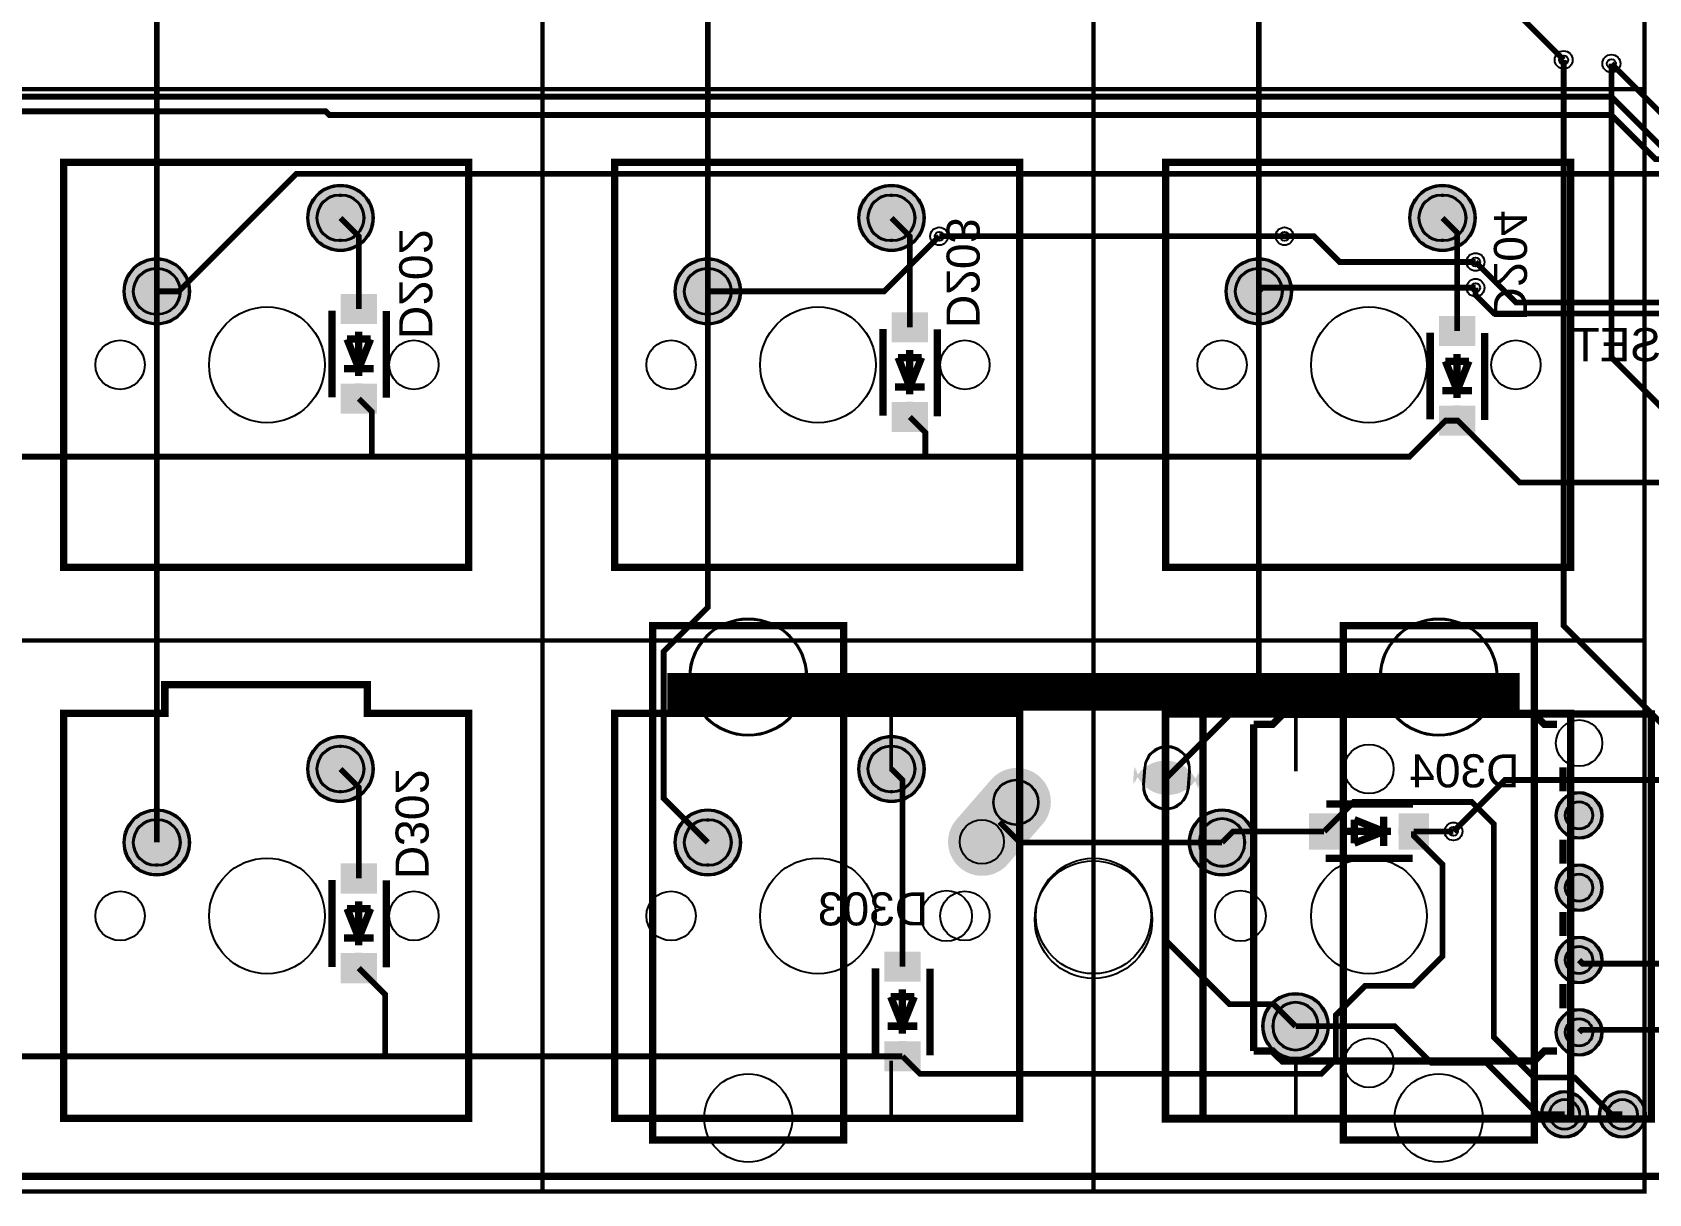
# Model space of a CAD drawing. Header units: millimetres. Extents: x 4 to 247, y 4 to 83.
# Drawn here: x 43.4 to 99.3, y 3.9 to 44 of the extents above; entities that cross this region are included whole.
import ezdxf

# ---------------------------------------------------------------- set-up
doc = ezdxf.new("R2010")
doc.units = ezdxf.units.MM
for name, color, linetype, true_color in [('BoardOutLine', 7, 'Continuous', 0xff00ff), ('BottomLayer', 7, 'Continuous', 0x0000ff), ('BottomPasteMaskLayer', 7, 'Continuous', 0x800000), ('BottomSilkLayer', 7, 'Continuous', 0x66cc33), ('BottomSolderMaskLayer', 7, 'Continuous', 0xaa00ff), ('Document', 7, 'Continuous', 0xffffff), ('Hole', 7, 'Continuous', 0x222222), ('Multi-Layer', 7, 'Continuous', 0xc0c0c0), ('TopLayer', 7, 'Continuous', 0xff0000), ('TopSilkLayer', 7, 'Continuous', 0xffcc00), ('TopSolderMaskLayer', 7, 'Continuous', 0x800080)]:
    doc.layers.add(name, color=color, linetype=linetype, true_color=true_color)
doc.styles.get("Standard").update_dxf_attribs({"font": 'arial.ttf'})

msp = doc.modelspace()

# ---------------------------------------------------------------- hatches: boundary and pattern name
at = {"layer": 'BottomLayer'}
for points in [[(55.337, 33.943), (55.337, 34.943), (54.137, 34.943), (54.137, 33.943)], [(74.387, 33.308), (74.387, 34.308), (73.187, 34.308), (73.187, 33.308)], [(93.31, 33.181), (93.31, 34.181), (92.11, 34.181), (92.11, 33.181)], [(55.337, 30.843), (55.337, 31.843), (54.137, 31.843), (54.137, 30.843)], [(74.387, 30.208), (74.387, 31.208), (73.187, 31.208), (73.187, 30.208)], [(93.31, 30.081), (93.31, 31.081), (92.11, 31.081), (92.11, 30.081)], [(88.612, 16.983), (87.612, 16.983), (87.612, 15.783), (88.612, 15.783)], [(91.712, 16.983), (90.712, 16.983), (90.712, 15.783), (91.712, 15.783)], [(55.337, 14.258), (55.337, 15.258), (54.137, 15.258), (54.137, 14.258)], [(55.337, 11.158), (55.337, 12.158), (54.137, 12.158), (54.137, 11.158)], [(74.133, 11.21), (74.133, 12.21), (72.933, 12.21), (72.933, 11.21)], [(74.133, 8.11), (74.133, 9.11), (72.933, 9.11), (72.933, 8.11)]]:
    msp.add_hatch(color=256, dxfattribs=at).paths.add_polyline_path(points)
at = {"layer": 'BottomPasteMaskLayer'}
for points in [[(55.337, 33.943), (55.337, 34.943), (54.137, 34.943), (54.137, 33.943)], [(74.387, 33.308), (74.387, 34.308), (73.187, 34.308), (73.187, 33.308)], [(93.31, 33.181), (93.31, 34.181), (92.11, 34.181), (92.11, 33.181)], [(55.337, 30.843), (55.337, 31.843), (54.137, 31.843), (54.137, 30.843)], [(74.387, 30.208), (74.387, 31.208), (73.187, 31.208), (73.187, 30.208)], [(93.31, 30.081), (93.31, 31.081), (92.11, 31.081), (92.11, 30.081)], [(88.612, 16.983), (87.612, 16.983), (87.612, 15.783), (88.612, 15.783)], [(91.712, 16.983), (90.712, 16.983), (90.712, 15.783), (91.712, 15.783)], [(55.337, 14.258), (55.337, 15.258), (54.137, 15.258), (54.137, 14.258)], [(55.337, 11.158), (55.337, 12.158), (54.137, 12.158), (54.137, 11.158)], [(74.133, 11.21), (74.133, 12.21), (72.933, 12.21), (72.933, 11.21)], [(74.133, 8.11), (74.133, 9.11), (72.933, 9.11), (72.933, 8.11)]]:
    msp.add_hatch(color=256, dxfattribs=at).paths.add_polyline_path(points)
at = {"layer": 'BottomSolderMaskLayer'}
for points in [[(52.951, 37.592, 1), (55.253, 37.592, 1)], [(72.001, 37.592, 1), (74.303, 37.592, 1)], [(91.051, 37.592, 1), (93.353, 37.592, 1)], [(46.601, 35.052, 1), (48.903, 35.052, 1)], [(65.651, 35.052, 1), (67.953, 35.052, 1)], [(84.701, 35.052, 1), (87.003, 35.052, 1)], [(55.368, 33.922), (55.368, 34.964), (54.107, 34.964), (54.107, 33.922)], [(74.418, 33.287), (74.418, 34.329), (73.157, 34.329), (73.157, 33.287)], [(93.341, 33.16), (93.341, 34.202), (92.08, 34.202), (92.08, 33.16)], [(55.368, 30.822), (55.368, 31.864), (54.107, 31.864), (54.107, 30.822)], [(74.418, 30.187), (74.418, 31.229), (73.157, 31.229), (73.157, 30.187)], [(93.341, 30.06), (93.341, 31.102), (92.08, 31.102), (92.08, 30.06)], [(52.951, 18.542, 1), (55.253, 18.542, 1)], [(72.001, 18.542, 1), (74.303, 18.542, 1)], [(76.294, 14.849), (76.236, 14.85), (76.177, 14.853), (76.119, 14.86), (76.061, 14.87), (76.004, 14.883), (75.947, 14.898), (75.891, 14.916), (75.837, 14.937), (75.783, 14.961), (75.731, 14.987), (75.68, 15.016), (75.63, 15.048), (75.582, 15.082), (75.536, 15.118), (75.492, 15.156), (75.449, 15.197), (75.409, 15.239), (75.371, 15.284), (75.335, 15.33), (75.302, 15.379), (75.271, 15.428), (75.243, 15.48), (75.217, 15.532), (75.193, 15.586), (75.173, 15.641), (75.155, 15.697), (75.14, 15.753), (75.128, 15.811), (75.119, 15.869), (75.113, 15.927), (75.11, 15.985), (75.109, 16.044), (75.112, 16.103), (75.117, 16.161), (75.125, 16.219), (75.136, 16.276), (75.151, 16.333), (75.167, 16.389), (75.187, 16.445), (75.209, 16.499), (75.234, 16.552), (75.262, 16.603), (75.292, 16.654), (75.325, 16.702), (75.36, 16.749), (75.398, 16.794), (76.598, 18.174), (76.638, 18.217), (76.68, 18.258), (76.723, 18.297), (76.769, 18.334), (76.816, 18.369), (76.865, 18.401), (76.916, 18.431), (76.968, 18.458), (77.021, 18.482), (77.076, 18.504), (77.131, 18.523), (77.187, 18.539), (77.245, 18.553), (77.302, 18.564), (77.36, 18.571), (77.419, 18.576), (77.478, 18.578), (77.536, 18.577), (77.595, 18.573), (77.653, 18.566), (77.711, 18.556), (77.768, 18.544), (77.825, 18.528), (77.88, 18.51), (77.935, 18.489), (77.989, 18.465), (78.041, 18.439), (78.092, 18.41), (78.142, 18.379), (78.19, 18.345), (78.236, 18.309), (78.28, 18.27), (78.322, 18.23), (78.363, 18.187), (78.401, 18.142), (78.437, 18.096), (78.47, 18.048), (78.501, 17.998), (78.529, 17.947), (78.555, 17.894), (78.578, 17.84), (78.599, 17.786), (78.617, 17.73), (78.631, 17.673), (78.644, 17.616), (78.653, 17.558), (78.659, 17.5), (78.662, 17.441), (78.663, 17.382), (78.66, 17.324), (78.655, 17.266), (78.647, 17.208), (78.635, 17.15), (78.621, 17.093), (78.604, 17.037), (78.585, 16.982), (78.562, 16.928), (78.537, 16.875), (78.51, 16.823), (78.479, 16.773), (78.447, 16.724), (78.412, 16.677), (78.374, 16.632), (77.174, 15.253), (77.134, 15.209), (77.092, 15.168), (77.049, 15.129), (77.003, 15.092), (76.956, 15.058), (76.907, 15.025), (76.856, 14.996), (76.804, 14.969), (76.751, 14.944), (76.696, 14.922), (76.641, 14.903), (76.584, 14.887), (76.527, 14.874), (76.47, 14.863), (76.411, 14.855), (76.353, 14.85)], [(83.823, 18.461, -0.785398), (81.543, 18.621), (81.501, 18.013, -0.785398), (83.781, 17.854)], [(96.111, 16.939, 1), (97.737, 16.939, 1)], [(46.601, 16.002, 1), (48.903, 16.002, 1)], [(65.651, 16.002, 1), (67.953, 16.002, 1)], [(75.514, 16.027, 1), (77.038, 16.027, 1)], [(83.431, 16.002, 1), (85.733, 16.002, 1)], [(88.638, 17.008), (87.587, 17.008), (87.587, 15.758), (88.638, 15.758)], [(91.737, 17.008), (90.687, 17.008), (90.687, 15.758), (91.737, 15.758)], [(55.368, 14.237), (55.368, 15.279), (54.107, 15.279), (54.107, 14.237)], [(96.111, 14.439, 1), (97.737, 14.439, 1)], [(96.111, 11.939, 1), (97.737, 11.939, 1)], [(55.368, 11.137), (55.368, 12.179), (54.107, 12.179), (54.107, 11.137)], [(74.164, 11.189), (74.164, 12.231), (72.903, 12.231), (72.903, 11.189)], [(85.971, 9.652, 1), (88.273, 9.652, 1)], [(96.111, 9.439, 1), (97.737, 9.439, 1)], [(74.164, 8.089), (74.164, 9.131), (72.903, 9.131), (72.903, 8.089)], [(95.611, 6.604, 1), (97.237, 6.604, 1)], [(97.611, 6.604, 1), (99.237, 6.604, 1)]]:
    msp.add_hatch(color=256, dxfattribs=at).paths.add_polyline_path(points)
at = {"layer": 'Document'}
for points in [[(54.864, 34.036), (54.864, 34.925), (54.61, 34.925), (54.61, 34.036)], [(54.301, 34.364), (55.19, 34.364), (55.19, 34.618), (54.301, 34.618)], [(73.914, 33.401), (73.914, 34.29), (73.66, 34.29), (73.66, 33.401)], [(92.837, 33.274), (92.837, 34.163), (92.583, 34.163), (92.583, 33.274)], [(73.351, 33.729), (74.24, 33.729), (74.24, 33.983), (73.351, 33.983)], [(92.274, 33.602), (93.163, 33.602), (93.163, 33.856), (92.274, 33.856)], [(54.864, 30.988), (54.864, 31.877), (54.61, 31.877), (54.61, 30.988)], [(73.914, 30.353), (73.914, 31.242), (73.66, 31.242), (73.66, 30.353)], [(92.837, 30.226), (92.837, 31.115), (92.583, 31.115), (92.583, 30.226)], [(88.191, 15.947), (88.191, 16.836), (87.937, 16.836), (87.937, 15.947)], [(88.519, 16.51), (87.63, 16.51), (87.63, 16.256), (88.519, 16.256)], [(91.567, 16.51), (90.678, 16.51), (90.678, 16.256), (91.567, 16.256)], [(54.864, 14.351), (54.864, 15.24), (54.61, 15.24), (54.61, 14.351)], [(54.301, 14.679), (55.19, 14.679), (55.19, 14.933), (54.301, 14.933)], [(54.864, 11.303), (54.864, 12.192), (54.61, 12.192), (54.61, 11.303)], [(73.097, 11.631), (73.986, 11.631), (73.986, 11.885), (73.097, 11.885)], [(73.66, 11.303), (73.66, 12.192), (73.406, 12.192), (73.406, 11.303)], [(73.66, 8.255), (73.66, 9.144), (73.406, 9.144), (73.406, 8.255)]]:
    msp.add_hatch(color=256, dxfattribs=at).paths.add_polyline_path(points)
at = {"layer": 'Multi-Layer'}
for points in [[(53.002, 37.592, 1), (55.202, 37.592, 1)], [(72.052, 37.592, 1), (74.252, 37.592, 1)], [(91.102, 37.592, 1), (93.302, 37.592, 1)], [(46.652, 35.052, 1), (48.852, 35.052, 1)], [(65.702, 35.052, 1), (67.902, 35.052, 1)], [(84.752, 35.052, 1), (86.952, 35.052, 1)], [(53.002, 18.542, 1), (55.202, 18.542, 1)], [(72.052, 18.542, 1), (74.252, 18.542, 1)], [(76.311, 14.899), (76.254, 14.9), (76.197, 14.904), (76.141, 14.911), (76.085, 14.92), (76.029, 14.933), (75.974, 14.948), (75.92, 14.965), (75.867, 14.986), (75.814, 15.009), (75.764, 15.034), (75.714, 15.063), (75.666, 15.093), (75.619, 15.126), (75.575, 15.161), (75.532, 15.199), (75.49, 15.238), (75.451, 15.28), (75.414, 15.323), (75.38, 15.368), (75.347, 15.415), (75.317, 15.463), (75.29, 15.513), (75.264, 15.564), (75.242, 15.617), (75.222, 15.67), (75.205, 15.724), (75.19, 15.78), (75.179, 15.835), (75.17, 15.892), (75.164, 15.948), (75.16, 16.005), (75.16, 16.062), (75.162, 16.119), (75.168, 16.176), (75.176, 16.232), (75.186, 16.288), (75.2, 16.344), (75.217, 16.398), (75.236, 16.452), (75.257, 16.505), (75.282, 16.556), (75.309, 16.606), (75.338, 16.655), (75.37, 16.703), (75.404, 16.748), (75.44, 16.792), (76.607, 18.134), (76.645, 18.176), (76.685, 18.216), (76.728, 18.254), (76.772, 18.29), (76.818, 18.324), (76.866, 18.355), (76.915, 18.384), (76.966, 18.41), (77.017, 18.434), (77.07, 18.455), (77.124, 18.474), (77.179, 18.49), (77.234, 18.503), (77.29, 18.513), (77.347, 18.521), (77.404, 18.525), (77.461, 18.527), (77.518, 18.526), (77.574, 18.522), (77.631, 18.516), (77.687, 18.506), (77.743, 18.494), (77.798, 18.479), (77.852, 18.461), (77.905, 18.441), (77.957, 18.418), (78.008, 18.392), (78.058, 18.364), (78.106, 18.333), (78.152, 18.3), (78.197, 18.265), (78.24, 18.228), (78.281, 18.188), (78.32, 18.147), (78.357, 18.104), (78.392, 18.058), (78.425, 18.011), (78.455, 17.963), (78.482, 17.913), (78.507, 17.862), (78.53, 17.81), (78.55, 17.756), (78.567, 17.702), (78.582, 17.647), (78.593, 17.591), (78.602, 17.535), (78.608, 17.478), (78.612, 17.421), (78.612, 17.364), (78.61, 17.307), (78.604, 17.251), (78.596, 17.194), (78.585, 17.138), (78.572, 17.083), (78.555, 17.028), (78.536, 16.975), (78.515, 16.922), (78.49, 16.87), (78.463, 16.82), (78.434, 16.771), (78.402, 16.724), (78.368, 16.678), (78.332, 16.634), (77.165, 15.292), (77.127, 15.25), (77.086, 15.21), (77.044, 15.172), (77, 15.136), (76.954, 15.103), (76.906, 15.071), (76.857, 15.043), (76.806, 15.016), (76.755, 14.992), (76.702, 14.971), (76.648, 14.953), (76.593, 14.937), (76.538, 14.924), (76.482, 14.913), (76.425, 14.906), (76.368, 14.901)], [(83.772, 18.451, -0.785398), (81.593, 18.604), (81.552, 18.023, -0.785398), (83.731, 17.871)], [(96.162, 16.939, 1), (97.686, 16.939, 1)], [(46.652, 16.002, 1), (48.852, 16.002, 1)], [(65.702, 16.002, 1), (67.902, 16.002, 1)], [(75.514, 16.027, 1), (77.038, 16.027, 1)], [(83.482, 16.002, 1), (85.682, 16.002, 1)], [(96.162, 14.439, 1), (97.686, 14.439, 1)], [(96.162, 11.939, 1), (97.686, 11.939, 1)], [(86.022, 9.652, 1), (88.222, 9.652, 1)], [(96.162, 9.439, 1), (97.686, 9.439, 1)], [(95.662, 6.604, 1), (97.186, 6.604, 1)], [(97.662, 6.604, 1), (99.186, 6.604, 1)]]:
    msp.add_hatch(color=256, dxfattribs=at).paths.add_polyline_path(points)
at = {"layer": 'TopSolderMaskLayer'}
for points in [[(52.951, 37.592, 1), (55.253, 37.592, 1)], [(72.001, 37.592, 1), (74.303, 37.592, 1)], [(91.051, 37.592, 1), (93.353, 37.592, 1)], [(46.601, 35.052, 1), (48.903, 35.052, 1)], [(65.651, 35.052, 1), (67.953, 35.052, 1)], [(84.701, 35.052, 1), (87.003, 35.052, 1)], [(52.951, 18.542, 1), (55.253, 18.542, 1)], [(72.001, 18.542, 1), (74.303, 18.542, 1)], [(76.294, 14.849), (76.236, 14.85), (76.177, 14.853), (76.119, 14.86), (76.061, 14.87), (76.004, 14.883), (75.947, 14.898), (75.891, 14.916), (75.837, 14.937), (75.783, 14.961), (75.731, 14.987), (75.68, 15.016), (75.63, 15.048), (75.582, 15.082), (75.536, 15.118), (75.492, 15.156), (75.449, 15.197), (75.409, 15.239), (75.371, 15.284), (75.335, 15.33), (75.302, 15.379), (75.271, 15.428), (75.243, 15.48), (75.217, 15.532), (75.193, 15.586), (75.173, 15.641), (75.155, 15.697), (75.14, 15.753), (75.128, 15.811), (75.119, 15.869), (75.113, 15.927), (75.11, 15.985), (75.109, 16.044), (75.112, 16.103), (75.117, 16.161), (75.125, 16.219), (75.136, 16.276), (75.151, 16.333), (75.167, 16.389), (75.187, 16.445), (75.209, 16.499), (75.234, 16.552), (75.262, 16.603), (75.292, 16.654), (75.325, 16.702), (75.36, 16.749), (75.398, 16.794), (76.598, 18.174), (76.638, 18.217), (76.68, 18.258), (76.723, 18.297), (76.769, 18.334), (76.816, 18.369), (76.865, 18.401), (76.916, 18.431), (76.968, 18.458), (77.021, 18.482), (77.076, 18.504), (77.131, 18.523), (77.187, 18.539), (77.245, 18.553), (77.302, 18.564), (77.36, 18.571), (77.419, 18.576), (77.478, 18.578), (77.536, 18.577), (77.595, 18.573), (77.653, 18.566), (77.711, 18.556), (77.768, 18.544), (77.825, 18.528), (77.88, 18.51), (77.935, 18.489), (77.989, 18.465), (78.041, 18.439), (78.092, 18.41), (78.142, 18.379), (78.19, 18.345), (78.236, 18.309), (78.28, 18.27), (78.322, 18.23), (78.363, 18.187), (78.401, 18.142), (78.437, 18.096), (78.47, 18.048), (78.501, 17.998), (78.529, 17.947), (78.555, 17.894), (78.578, 17.84), (78.599, 17.786), (78.617, 17.73), (78.631, 17.673), (78.644, 17.616), (78.653, 17.558), (78.659, 17.5), (78.662, 17.441), (78.663, 17.382), (78.66, 17.324), (78.655, 17.266), (78.647, 17.208), (78.635, 17.15), (78.621, 17.093), (78.604, 17.037), (78.585, 16.982), (78.562, 16.928), (78.537, 16.875), (78.51, 16.823), (78.479, 16.773), (78.447, 16.724), (78.412, 16.677), (78.374, 16.632), (77.174, 15.253), (77.134, 15.209), (77.092, 15.168), (77.049, 15.129), (77.003, 15.092), (76.956, 15.058), (76.907, 15.025), (76.856, 14.996), (76.804, 14.969), (76.751, 14.944), (76.696, 14.922), (76.641, 14.903), (76.584, 14.887), (76.527, 14.874), (76.47, 14.863), (76.411, 14.855), (76.353, 14.85)], [(83.823, 18.461, -0.785398), (81.543, 18.621), (81.501, 18.013, -0.785398), (83.781, 17.854)], [(96.111, 16.939, 1), (97.737, 16.939, 1)], [(46.601, 16.002, 1), (48.903, 16.002, 1)], [(65.651, 16.002, 1), (67.953, 16.002, 1)], [(75.514, 16.027, 1), (77.038, 16.027, 1)], [(83.431, 16.002, 1), (85.733, 16.002, 1)], [(96.111, 14.439, 1), (97.737, 14.439, 1)], [(96.111, 11.939, 1), (97.737, 11.939, 1)], [(85.971, 9.652, 1), (88.273, 9.652, 1)], [(96.111, 9.439, 1), (97.737, 9.439, 1)], [(95.611, 6.604, 1), (97.237, 6.604, 1)], [(97.611, 6.604, 1), (99.237, 6.604, 1)]]:
    msp.add_hatch(color=256, dxfattribs=at).paths.add_polyline_path(points)

# ---------------------------------------------------------------- linework, layer by layer
at = {"layer": 'BoardOutLine', "const_width": 0.254}
msp.add_lwpolyline([(4.93, 4.462), (245.768, 4.462)], dxfattribs=at)
at = {"layer": 'BottomLayer', "const_width": 0.2}
for points in [[(92.71, 50.139), (92.71, 46.736), (96.393, 43.053)], [(98.044, 42.926), (99.81, 41.16), (100.197, 41.16)], [(121.671, 38.555), (118.418, 38.555), (118.11, 38.862), (111.252, 38.862), (110.109, 40.005), (99.822, 40.005), (98.044, 41.783), (16.256, 41.783), (9.652, 35.179), (9.652, 35.052)], [(121.671, 38.153), (118.311, 38.153), (117.983, 38.481), (111.125, 38.481), (109.982, 39.624), (99.568, 39.624), (98.044, 41.148), (53.721, 41.148), (53.594, 41.275), (32.131, 41.275), (28.702, 37.846)], [(121.672, 37.754), (118.202, 37.754), (117.856, 38.1), (110.998, 38.1), (109.982, 39.116), (52.578, 39.116), (48.514, 35.052), (47.752, 35.052)], [(54.102, 37.592), (54.737, 36.957), (54.737, 34.443)], [(73.152, 37.592), (73.787, 36.957), (73.787, 33.808)], [(92.202, 37.592), (92.71, 37.084), (92.71, 33.681)], [(86.741, 36.957), (74.803, 36.957)], [(121.671, 36.955), (118.616, 36.955), (117.348, 35.687), (111.506, 35.687), (110.49, 34.671), (94.742, 34.671), (93.345, 36.068)], [(121.671, 36.553), (118.722, 36.553), (117.475, 35.306), (111.633, 35.306), (110.617, 34.29), (93.98, 34.29), (93.345, 34.925), (93.345, 35.179)], [(54.737, 31.343), (55.187, 30.893), (55.187, 29.337)], [(16.51, 30.962), (18.135, 29.337), (91.059, 29.337), (92.303, 30.581), (92.71, 30.581)], [(73.787, 30.708), (74.322, 30.174), (74.322, 29.337)], [(92.71, 30.582), (92.736, 30.582), (94.869, 28.448), (120.396, 28.448), (124.968, 23.876), (131.318, 23.876), (132.461, 22.733), (134.62, 22.733), (136.017, 24.13), (138.557, 24.13)], [(54.102, 18.542), (54.737, 17.907), (54.737, 14.758)], [(73.152, 18.542), (73.533, 18.161), (73.533, 11.71)], [(88.113, 16.383), (89.129, 17.399), (93.218, 17.399), (93.98, 16.637), (93.98, 9.271), (95.377, 7.874), (96.774, 7.874), (98.044, 6.604), (98.425, 6.604)], [(84.582, 16.002), (77.597, 16.002), (76.886, 16.713)], [(73.533, 8.61), (74.142, 8.001), (88.011, 8.001), (88.519, 8.509), (88.519, 10.033), (89.535, 11.049), (91.186, 11.049), (92.202, 12.065), (92.202, 15.24), (91.212, 16.23), (91.212, 16.383)], [(84.582, 16.002), (84.963, 16.383), (88.112, 16.383)], [(91.212, 16.383), (92.583, 16.383)], [(16.51, 11.912), (19.812, 8.61), (73.533, 8.61)], [(54.737, 11.658), (55.649, 10.746), (55.649, 8.61)]]:
    msp.add_lwpolyline(points, dxfattribs=at)
at = {"layer": 'BottomSilkLayer', "const_width": 0.254}
for points in [[(53.804, 31.386), (53.804, 34.386)], [(55.684, 31.373), (55.684, 34.373)], [(54.737, 32.131), (54.737, 33.655)], [(72.854, 30.751), (72.854, 33.751)], [(74.734, 30.738), (74.734, 33.738)], [(91.777, 30.624), (91.777, 33.624)], [(93.657, 30.611), (93.657, 33.611)], [(54.331, 33.401), (54.737, 32.385)], [(55.144, 33.401), (54.331, 33.401)], [(54.737, 32.385), (55.144, 33.401)], [(73.787, 31.496), (73.787, 33.02)], [(92.71, 31.369), (92.71, 32.893)], [(55.245, 32.385), (54.229, 32.385)], [(73.381, 32.766), (73.787, 31.75)], [(74.194, 32.766), (73.381, 32.766)], [(73.787, 31.75), (74.194, 32.766)], [(92.304, 32.639), (92.71, 31.623)], [(93.117, 32.639), (92.304, 32.639)], [(92.71, 31.623), (93.117, 32.639)], [(74.295, 31.75), (73.279, 31.75)], [(93.218, 31.623), (92.202, 31.623)], [(91.182, 17.33), (88.182, 17.33)], [(89.154, 16.789), (89.154, 15.977)], [(90.17, 16.383), (89.154, 16.789)], [(90.17, 16.891), (90.17, 15.875)], [(90.424, 16.383), (88.9, 16.383)], [(89.154, 15.977), (90.17, 16.383)], [(91.169, 15.45), (88.169, 15.45)], [(53.804, 11.701), (53.804, 14.701)], [(55.684, 11.688), (55.684, 14.688)], [(54.737, 12.446), (54.737, 13.97)], [(54.331, 13.716), (54.737, 12.7)], [(55.144, 13.716), (54.331, 13.716)], [(54.737, 12.7), (55.144, 13.716)], [(55.245, 12.7), (54.229, 12.7)], [(72.6, 8.653), (72.6, 11.653)], [(74.48, 8.64), (74.48, 11.64)], [(73.127, 10.668), (73.533, 9.652)], [(73.94, 10.668), (73.127, 10.668)], [(73.533, 9.398), (73.533, 10.922)], [(73.533, 9.652), (73.94, 10.668)], [(74.041, 9.652), (73.025, 9.652)]]:
    msp.add_lwpolyline(points, dxfattribs=at)
at = {"layer": 'BottomSolderMaskLayer'}
for points in [[(54.062, 38.39), (54.142, 38.39)], [(73.112, 38.39), (73.192, 38.39)], [(92.162, 38.39), (92.242, 38.39)], [(54.062, 36.794), (54.142, 36.794)], [(73.112, 36.794), (73.192, 36.794)], [(92.162, 36.794), (92.242, 36.794)], [(47.712, 35.85), (47.792, 35.85)], [(66.762, 35.85), (66.842, 35.85)], [(85.812, 35.85), (85.892, 35.85)], [(47.712, 34.254), (47.792, 34.254)], [(66.762, 34.254), (66.842, 34.254)], [(85.812, 34.254), (85.892, 34.254)], [(54.062, 19.34), (54.142, 19.34)], [(73.112, 19.34), (73.192, 19.34)], [(81.853, 17.989), (81.895, 18.596)], [(83.429, 17.879), (83.471, 18.486)], [(54.062, 17.744), (54.142, 17.744)], [(73.112, 17.744), (73.192, 17.744)], [(47.712, 16.8), (47.792, 16.8)], [(66.762, 16.8), (66.842, 16.8)], [(83.784, 15.962), (83.784, 16.042)], [(85.38, 15.962), (85.38, 16.042)], [(47.712, 15.204), (47.792, 15.204)], [(66.762, 15.204), (66.842, 15.204)], [(86.324, 9.612), (86.324, 9.692)], [(87.92, 9.612), (87.92, 9.692)]]:
    msp.add_lwpolyline(points, close=True, dxfattribs=at)
for centre, radius in [((54.102, 37.592), 1.151), ((73.152, 37.592), 1.151), ((92.202, 37.592), 1.151), ((47.752, 35.052), 1.151), ((66.802, 35.052), 1.151), ((85.852, 35.052), 1.151), ((54.102, 18.542), 1.151), ((73.152, 18.542), 1.151), ((77.454, 17.389), 0.784), ((96.924, 16.939), 0.813), ((96.924, 16.939), 0.488), ((47.752, 16.002), 1.151), ((66.802, 16.002), 1.151), ((76.276, 16.027), 0.762), ((76.276, 16.027), 0.762), ((84.582, 16.002), 1.151), ((96.924, 14.439), 0.813), ((96.924, 14.439), 0.488), ((96.924, 11.939), 0.813), ((96.924, 11.939), 0.488), ((87.122, 9.652), 1.151), ((96.924, 9.439), 0.813), ((96.924, 9.439), 0.488), ((96.424, 6.604), 0.813), ((98.424, 6.604), 0.813), ((96.424, 6.604), 0.533), ((98.424, 6.604), 0.533)]:
    msp.add_circle(centre, radius, dxfattribs=at)
for centre, radius, start, end in [((54.062, 37.592), 0.798, 450, 270), ((54.142, 37.592), 0.798, 270, 450), ((73.112, 37.592), 0.798, 450, 270), ((73.192, 37.592), 0.798, 270, 450), ((92.162, 37.592), 0.798, 450, 270), ((92.242, 37.592), 0.798, 270, 450), ((47.712, 35.052), 0.798, 450, 270), ((47.792, 35.052), 0.798, 270, 450), ((66.762, 35.052), 0.798, 450, 270), ((66.842, 35.052), 0.798, 270, 450), ((85.812, 35.052), 0.798, 450, 270), ((85.892, 35.052), 0.798, 270, 450), ((54.062, 18.542), 0.798, 450, 270), ((54.142, 18.542), 0.798, 270, 450), ((73.112, 18.542), 0.798, 450, 270), ((73.192, 18.542), 0.798, 270, 450), ((82.683, 18.541), 0.79, 356, 536), ((82.641, 17.934), 0.79, 536, 356), ((47.712, 16.002), 0.798, 450, 270), ((47.792, 16.002), 0.798, 270, 450), ((66.762, 16.002), 0.798, 450, 270), ((66.842, 16.002), 0.798, 270, 450), ((84.582, 16.042), 0.798, 360, 540), ((84.582, 15.962), 0.798, 540, 360), ((87.122, 9.692), 0.798, 360, 540), ((87.122, 9.612), 0.798, 540, 360)]:
    msp.add_arc(centre, radius, start, end, dxfattribs=at)
at = {"layer": 'Document'}
for points, const_width in [([(42.037, 61.087), (61.087, 61.087), (61.087, 42.037), (42.037, 42.037), (42.037, 61.087)], 0.15), ([(61.087, 61.087), (80.137, 61.087), (80.137, 42.037), (61.087, 42.037), (61.087, 61.087)], 0.15), ([(80.137, 61.087), (99.187, 61.087), (99.187, 42.037), (80.137, 42.037), (80.137, 61.087)], 0.15), ([(42.037, 42.037), (61.087, 42.037), (61.087, 22.987), (42.037, 22.987), (42.037, 42.037)], 0.15), ([(61.087, 42.037), (80.137, 42.037), (80.137, 22.987), (61.087, 22.987), (61.087, 42.037)], 0.15), ([(80.137, 42.037), (99.187, 42.037), (99.187, 22.987), (80.137, 22.987), (80.137, 42.037)], 0.15), ([(71.501, 23.495), (64.897, 23.495), (64.897, 5.715), (71.501, 5.715), (71.501, 23.495)], 0.254), ([(95.377, 23.495), (88.773, 23.495), (88.773, 5.715), (95.377, 5.715), (95.377, 23.495)], 0.254), ([(42.037, 22.987), (61.087, 22.987), (61.087, 3.937), (42.037, 3.937), (42.037, 22.987)], 0.15), ([(61.087, 22.987), (80.137, 22.987), (80.137, 3.937), (61.087, 3.937), (61.087, 22.987)], 0.15), ([(61.087, 22.987), (99.187, 22.987), (99.187, 3.937), (61.087, 3.937), (61.087, 22.987)], 0.127), ([(80.137, 3.937), (80.137, 22.987), (99.187, 22.987), (99.187, 3.937), (80.137, 3.937)], 0.15)]:
    msp.add_lwpolyline(points, close=True, dxfattribs=dict(at, const_width=const_width))
for points, const_width in [([(46.562, 39.512), (44.562, 39.512), (44.562, 37.512)], 0.15), ([(56.562, 39.512), (58.562, 39.512), (58.562, 37.512)], 0.15), ([(65.612, 39.512), (63.612, 39.512), (63.612, 37.512)], 0.15), ([(75.612, 39.512), (77.612, 39.512), (77.612, 37.512)], 0.15), ([(84.662, 39.512), (82.662, 39.512), (82.662, 37.512)], 0.15), ([(94.662, 39.512), (96.662, 39.512), (96.662, 37.512)], 0.15), ([(44.562, 27.512), (44.562, 25.512), (46.562, 25.512)], 0.15), ([(56.562, 25.512), (58.562, 25.512), (58.562, 27.512)], 0.15), ([(63.612, 27.512), (63.612, 25.512), (65.612, 25.512)], 0.15), ([(75.612, 25.512), (77.612, 25.512), (77.612, 27.512)], 0.15), ([(82.662, 27.512), (82.662, 25.512), (84.662, 25.512)], 0.15), ([(94.662, 25.512), (96.662, 25.512), (96.662, 27.512)], 0.15), ([(94.869, 21.209), (65.405, 21.209)], 1.3), ([(46.562, 20.462), (44.562, 20.462), (44.562, 18.462)], 0.15), ([(56.562, 20.462), (58.562, 20.462), (58.562, 18.462)], 0.15), ([(65.612, 20.462), (63.612, 20.462), (63.612, 18.462)], 0.15), ([(73.137, 20.462), (73.137, 18.462)], 0.127), ([(73.137, 20.462), (75.137, 20.462)], 0.127), ([(75.612, 20.462), (77.612, 20.462), (77.612, 18.462)], 0.15), ([(82.662, 18.462), (82.662, 20.462), (84.662, 20.462)], 0.15), ([(85.137, 20.462), (87.137, 20.462), (87.137, 18.462)], 0.127), ([(96.662, 18.462), (96.662, 20.462), (94.662, 20.462)], 0.15), ([(44.562, 8.462), (44.562, 6.462), (46.562, 6.462)], 0.15), ([(56.562, 6.462), (58.562, 6.462), (58.562, 8.462)], 0.15), ([(63.612, 8.462), (63.612, 6.462), (65.612, 6.462)], 0.15), ([(73.137, 8.462), (73.137, 6.462), (75.137, 6.462)], 0.127), ([(75.612, 6.462), (77.612, 6.462), (77.612, 8.462)], 0.15), ([(82.662, 8.462), (82.662, 6.462), (84.662, 6.462)], 0.15), ([(85.137, 6.462), (87.137, 6.462), (87.137, 8.462)], 0.127), ([(94.662, 6.462), (96.662, 6.462), (96.662, 8.462)], 0.15)]:
    msp.add_lwpolyline(points, dxfattribs=dict(at, const_width=const_width))
msp.add_circle((80.137, 13.335), 2.032, dxfattribs=at)
at = {"layer": 'Hole'}
for centre in [(96.393, 43.053), (98.044, 42.926), (74.803, 36.957), (86.741, 36.957), (93.345, 36.068), (93.345, 35.179), (92.583, 16.383)]:
    msp.add_circle(centre, 0.155, dxfattribs=at)
at = {"layer": 'Multi-Layer'}
for points in [[(54.064, 38.355), (54.14, 38.355)], [(73.114, 38.355), (73.19, 38.355)], [(92.164, 38.355), (92.24, 38.355)], [(54.064, 36.83), (54.14, 36.83)], [(73.114, 36.83), (73.19, 36.83)], [(92.164, 36.83), (92.24, 36.83)], [(47.714, 35.815), (47.79, 35.815)], [(66.764, 35.815), (66.84, 35.815)], [(85.814, 35.815), (85.89, 35.815)], [(47.714, 34.29), (47.79, 34.29)], [(66.764, 34.29), (66.84, 34.29)], [(85.814, 34.29), (85.89, 34.29)], [(54.064, 19.305), (54.14, 19.305)], [(73.114, 19.305), (73.19, 19.305)], [(81.881, 18), (81.922, 18.58)], [(83.402, 17.894), (83.442, 18.474)], [(54.064, 17.78), (54.14, 17.78)], [(73.114, 17.78), (73.19, 17.78)], [(47.714, 16.765), (47.79, 16.765)], [(66.764, 16.765), (66.84, 16.765)], [(83.82, 15.964), (83.82, 16.04)], [(85.345, 15.964), (85.345, 16.04)], [(47.714, 15.24), (47.79, 15.24)], [(66.764, 15.24), (66.84, 15.24)], [(86.36, 9.614), (86.36, 9.69)], [(87.885, 9.614), (87.885, 9.69)]]:
    msp.add_lwpolyline(points, close=True, dxfattribs=at)
for centre, radius in [((96.393, 43.053), 0.31), ((98.044, 42.926), 0.31), ((54.102, 37.592), 1.1), ((73.152, 37.592), 1.1), ((92.202, 37.592), 1.1), ((74.803, 36.957), 0.31), ((86.741, 36.957), 0.31), ((93.345, 36.068), 0.31), ((47.752, 35.052), 1.1), ((66.802, 35.052), 1.1), ((85.852, 35.052), 1.1), ((93.345, 35.179), 0.31), ((51.562, 32.512), 2), ((70.612, 32.512), 2), ((89.662, 32.512), 2), ((46.482, 32.512), 0.851), ((56.642, 32.512), 0.851), ((65.532, 32.512), 0.851), ((75.692, 32.512), 0.851), ((84.582, 32.512), 0.851), ((94.742, 32.512), 0.851), ((68.199, 21.717), 2.032), ((68.199, 21.717), 1.994), ((92.075, 21.717), 2.032), ((92.075, 21.717), 1.994), ((96.924, 19.439), 0.8), ((54.102, 18.542), 1.1), ((73.152, 18.542), 1.1), ((89.662, 18.542), 0.851), ((77.454, 17.389), 0.762), ((96.924, 16.939), 0.762), ((96.924, 16.939), 0.457), ((47.752, 16.002), 1.1), ((66.802, 16.002), 1.1), ((76.276, 16.027), 0.762), ((76.276, 16.027), 0.762), ((84.582, 16.002), 1.1), ((92.583, 16.383), 0.31), ((51.562, 13.462), 2), ((70.612, 13.462), 2), ((80.137, 13.462), 1.994), ((89.662, 13.462), 2), ((96.924, 14.439), 0.762), ((96.924, 14.439), 0.457), ((46.482, 13.462), 0.851), ((56.642, 13.462), 0.851), ((65.532, 13.462), 0.851), ((75.057, 13.462), 0.875), ((75.692, 13.462), 0.851), ((85.217, 13.462), 0.875), ((96.924, 11.939), 0.762), ((96.924, 11.939), 0.457), ((87.122, 9.652), 1.1), ((96.924, 9.439), 0.762), ((96.924, 9.439), 0.457), ((89.662, 8.382), 0.851), ((68.199, 6.477), 1.524), ((68.199, 6.477), 1.524), ((92.075, 6.477), 1.524), ((92.075, 6.477), 1.524), ((96.424, 6.604), 0.762), ((98.424, 6.604), 0.762), ((96.424, 6.604), 0.5), ((98.424, 6.604), 0.5)]:
    msp.add_circle(centre, radius, dxfattribs=at)
for centre, radius, start, end in [((54.064, 37.592), 0.763, 450, 270), ((54.14, 37.592), 0.763, 270, 450), ((73.114, 37.592), 0.763, 450, 270), ((73.19, 37.592), 0.763, 270, 450), ((92.164, 37.592), 0.763, 450, 270), ((92.24, 37.592), 0.763, 270, 450), ((47.714, 35.052), 0.763, 450, 270), ((47.79, 35.052), 0.763, 270, 450), ((66.764, 35.052), 0.763, 450, 270), ((66.84, 35.052), 0.763, 270, 450), ((85.814, 35.052), 0.763, 450, 270), ((85.89, 35.052), 0.763, 270, 450), ((54.064, 18.542), 0.763, 450, 270), ((54.14, 18.542), 0.763, 270, 450), ((73.114, 18.542), 0.763, 450, 270), ((73.19, 18.542), 0.763, 270, 450), ((82.682, 18.527), 0.762, 356, 536), ((82.642, 17.947), 0.762, 536, 356), ((84.582, 16.04), 0.763, 360, 540), ((47.714, 16.002), 0.763, 450, 270), ((47.79, 16.002), 0.763, 270, 450), ((66.764, 16.002), 0.763, 450, 270), ((66.84, 16.002), 0.763, 270, 450), ((84.582, 15.964), 0.763, 540, 360), ((87.122, 9.69), 0.763, 360, 540), ((87.122, 9.614), 0.763, 540, 360)]:
    msp.add_arc(centre, radius, start, end, dxfattribs=at)
at = {"layer": 'TopLayer', "const_width": 0.2}
for points in [[(47.752, 54.102), (47.752, 35.052)], [(66.802, 54.102), (66.802, 35.052)], [(85.852, 54.102), (85.852, 35.052)], [(96.393, 43.053), (96.393, 23.495), (105.791, 14.097), (116.586, 14.097)], [(116.84, 23.876), (116.713, 24.003), (110.998, 24.003), (110.998, 23.876), (109.855, 22.733), (108.077, 22.733), (98.044, 32.766), (98.044, 42.926)], [(132.969, 39.497), (132.969, 26.035), (116.459, 9.525), (97.01, 9.525), (96.924, 9.439)], [(132.08, 38.862), (132.08, 27.686), (118.999, 14.605), (118.999, 14.478), (116.332, 11.811), (97.052, 11.811), (96.924, 11.939)], [(74.803, 36.957), (72.898, 35.052), (66.802, 35.052)], [(93.345, 36.068), (88.646, 36.068), (87.757, 36.957), (86.741, 36.957)], [(93.345, 35.179), (85.979, 35.179), (85.852, 35.052)], [(47.752, 35.052), (47.752, 16.002)], [(66.802, 35.052), (66.802, 24.13), (65.278, 22.606), (65.278, 17.526), (66.802, 16.002)], [(85.852, 35.052), (85.852, 21.427), (82.662, 18.237)], [(82.662, 18.237), (82.662, 12.588), (84.836, 10.414), (86.36, 10.414), (87.122, 9.652)], [(92.583, 16.383), (94.361, 18.161), (99.949, 18.161)], [(87.122, 9.652), (90.551, 9.652), (91.821, 8.382), (93.726, 8.382), (95.504, 6.604), (96.424, 6.604)]]:
    msp.add_lwpolyline(points, dxfattribs=at)
at = {"layer": 'TopSilkLayer', "const_width": 0.254}
for points in [[(58.53, 25.512), (44.53, 25.512), (44.53, 39.512), (58.53, 39.512), (58.53, 25.512)], [(77.58, 25.512), (63.58, 25.512), (63.58, 39.512), (77.58, 39.512), (77.58, 25.512)], [(96.63, 39.512), (96.63, 25.512), (82.63, 25.512), (82.63, 39.512), (96.63, 39.512)], [(58.53, 6.462), (44.53, 6.462), (44.53, 20.462), (48.03, 20.462), (48.03, 21.462), (55.03, 21.462), (55.03, 20.462), (58.53, 20.462), (58.53, 6.462)], [(82.63, 20.462), (86.13, 20.462), (86.13, 21.462), (93.13, 21.462), (93.13, 20.462), (96.63, 20.462), (96.63, 6.462), (82.63, 6.462), (82.63, 20.462)], [(63.58, 6.462), (63.58, 20.462), (77.58, 20.462), (77.58, 6.462), (63.58, 6.462)], [(99.424, 6.439), (82.624, 6.439), (82.624, 20.439), (99.424, 20.439), (99.424, 6.439)]]:
    msp.add_lwpolyline(points, close=True, dxfattribs=at)
for points in [[(83.924, 6.439), (83.924, 20.439)], [(96.164, 20.089), (95.718, 20.089), (95.374, 20.431), (86.674, 20.431), (86.33, 20.089), (85.674, 20.089)], [(85.674, 8.789), (85.674, 20.089)], [(96.374, 17.774), (96.374, 18.604)], [(96.374, 15.274), (96.374, 16.104)], [(96.374, 12.774), (96.374, 13.604)], [(96.374, 10.274), (96.374, 11.104)], [(85.674, 8.789), (86.33, 8.789), (86.674, 8.447), (95.374, 8.447), (95.718, 8.789), (96.164, 8.789)]]:
    msp.add_lwpolyline(points, dxfattribs=at)
at = {"layer": 'TopSolderMaskLayer'}
for points in [[(54.062, 38.39), (54.142, 38.39)], [(73.112, 38.39), (73.192, 38.39)], [(92.162, 38.39), (92.242, 38.39)], [(54.062, 36.794), (54.142, 36.794)], [(73.112, 36.794), (73.192, 36.794)], [(92.162, 36.794), (92.242, 36.794)], [(47.712, 35.85), (47.792, 35.85)], [(66.762, 35.85), (66.842, 35.85)], [(85.812, 35.85), (85.892, 35.85)], [(47.712, 34.254), (47.792, 34.254)], [(66.762, 34.254), (66.842, 34.254)], [(85.812, 34.254), (85.892, 34.254)], [(54.062, 19.34), (54.142, 19.34)], [(73.112, 19.34), (73.192, 19.34)], [(81.853, 17.989), (81.895, 18.596)], [(83.429, 17.879), (83.471, 18.486)], [(54.062, 17.744), (54.142, 17.744)], [(73.112, 17.744), (73.192, 17.744)], [(47.712, 16.8), (47.792, 16.8)], [(66.762, 16.8), (66.842, 16.8)], [(83.784, 15.962), (83.784, 16.042)], [(85.38, 15.962), (85.38, 16.042)], [(47.712, 15.204), (47.792, 15.204)], [(66.762, 15.204), (66.842, 15.204)], [(86.324, 9.612), (86.324, 9.692)], [(87.92, 9.612), (87.92, 9.692)]]:
    msp.add_lwpolyline(points, close=True, dxfattribs=at)
for centre, radius in [((54.102, 37.592), 1.151), ((73.152, 37.592), 1.151), ((92.202, 37.592), 1.151), ((47.752, 35.052), 1.151), ((66.802, 35.052), 1.151), ((85.852, 35.052), 1.151), ((54.102, 18.542), 1.151), ((73.152, 18.542), 1.151), ((77.454, 17.389), 0.784), ((96.924, 16.939), 0.813), ((96.924, 16.939), 0.488), ((47.752, 16.002), 1.151), ((66.802, 16.002), 1.151), ((76.276, 16.027), 0.762), ((76.276, 16.027), 0.762), ((84.582, 16.002), 1.151), ((96.924, 14.439), 0.813), ((96.924, 14.439), 0.488), ((96.924, 11.939), 0.813), ((96.924, 11.939), 0.488), ((87.122, 9.652), 1.151), ((96.924, 9.439), 0.813), ((96.924, 9.439), 0.488), ((96.424, 6.604), 0.813), ((98.424, 6.604), 0.813), ((96.424, 6.604), 0.533), ((98.424, 6.604), 0.533)]:
    msp.add_circle(centre, radius, dxfattribs=at)
for centre, radius, start, end in [((54.062, 37.592), 0.798, 450, 270), ((54.142, 37.592), 0.798, 270, 450), ((73.112, 37.592), 0.798, 450, 270), ((73.192, 37.592), 0.798, 270, 450), ((92.162, 37.592), 0.798, 450, 270), ((92.242, 37.592), 0.798, 270, 450), ((47.712, 35.052), 0.798, 450, 270), ((47.792, 35.052), 0.798, 270, 450), ((66.762, 35.052), 0.798, 450, 270), ((66.842, 35.052), 0.798, 270, 450), ((85.812, 35.052), 0.798, 450, 270), ((85.892, 35.052), 0.798, 270, 450), ((54.062, 18.542), 0.798, 450, 270), ((54.142, 18.542), 0.798, 270, 450), ((73.112, 18.542), 0.798, 450, 270), ((73.192, 18.542), 0.798, 270, 450), ((82.683, 18.541), 0.79, 356, 536), ((82.641, 17.934), 0.79, 536, 356), ((47.712, 16.002), 0.798, 450, 270), ((47.792, 16.002), 0.798, 270, 450), ((66.762, 16.002), 0.798, 450, 270), ((66.842, 16.002), 0.798, 270, 450), ((84.582, 16.042), 0.798, 360, 540), ((84.582, 15.962), 0.798, 540, 360), ((87.122, 9.692), 0.798, 360, 540), ((87.122, 9.612), 0.798, 540, 360)]:
    msp.add_arc(centre, radius, start, end, dxfattribs=at)

# ---------------------------------------------------------------- texts
at = {"layer": 'BottomSilkLayer', "text_generation_flag": 2}
for s, p in [('D203', (75.057, 33.782)), ('D204', (93.98, 34.036)), ('D202', (56.134, 33.401)), ('D302', (56.007, 14.732))]:
    msp.add_text(s, height=1.143, rotation=270, dxfattribs=at).set_placement(p)
for s, p in [('RESET', (101.981, 32.639)), ('D304', (94.869, 17.907)), ('D303', (74.422, 13.134))]:
    msp.add_text(s, height=1.143, dxfattribs=at).set_placement(p)

doc.saveas('drawing.dxf')
